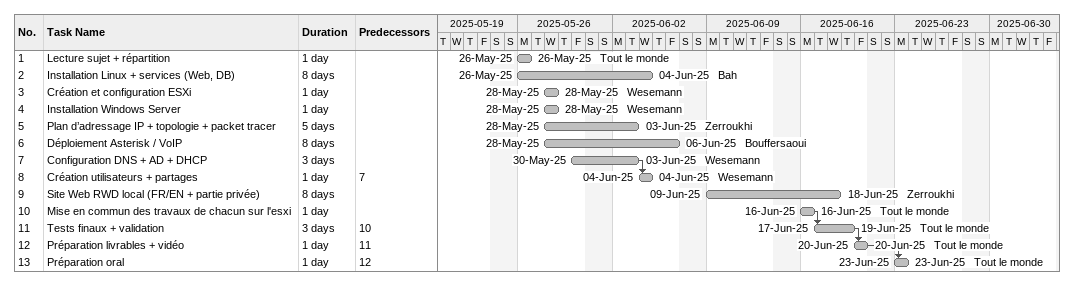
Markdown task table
| ID | Task | Duration | Start | Finish | Predecessors | Resources |
|---|---|---|---|---|---|---|
| 1 | Lecture sujet + répartition | 1d | 2025-05-26 | 2025-05-26 |  | Tout le monde |
| 2 | Installation Linux + services (Web, DB) | 8d | 2025-05-26 | 2025-06-04 |  | Bah |
| 3 | Création et configuration ESXi | 1d | 2025-05-28 | 2025-05-28 |  | Wesemann |
| 4 | Installation Windows Server | 1d | 2025-05-28 | 2025-05-28 |  | Wesemann |
| 5 | Plan d’adressage IP + topologie + packet tracer | 5d | 2025-05-28 | 2025-06-03 |  | Zerroukhi |
| 6 | Déploiement Asterisk / VoIP | 8d | 2025-05-28 | 2025-06-06 |  | Bouffersaoui |
| 7 | Configuration DNS + AD + DHCP | 3d | 2025-05-30 | 2025-06-03 |  | Wesemann |
| 8 | Création utilisateurs + partages | 1d | 2025-06-04 | 2025-06-04 | 7 | Wesemann |
| 9 | Site Web RWD local (FR/EN + partie privée) | 8d | 2025-06-09 | 2025-06-18 |  | Zerroukhi |
| 10 | Mise en commun des travaux de chacun sur l'esxi | 1d | 2025-06-16 | 2025-06-16 |  | Tout le monde |
| 11 | Tests finaux + validation | 3d | 2025-06-17 | 2025-06-19 | 10 | Tout le monde |
| 12 | Préparation livrables + vidéo | 1d | 2025-06-20 | 2025-06-20 | 11 | Tout le monde |
| 13 | Préparation oral | 1d | 2025-06-23 | 2025-06-23 | 12 | Tout le monde |
